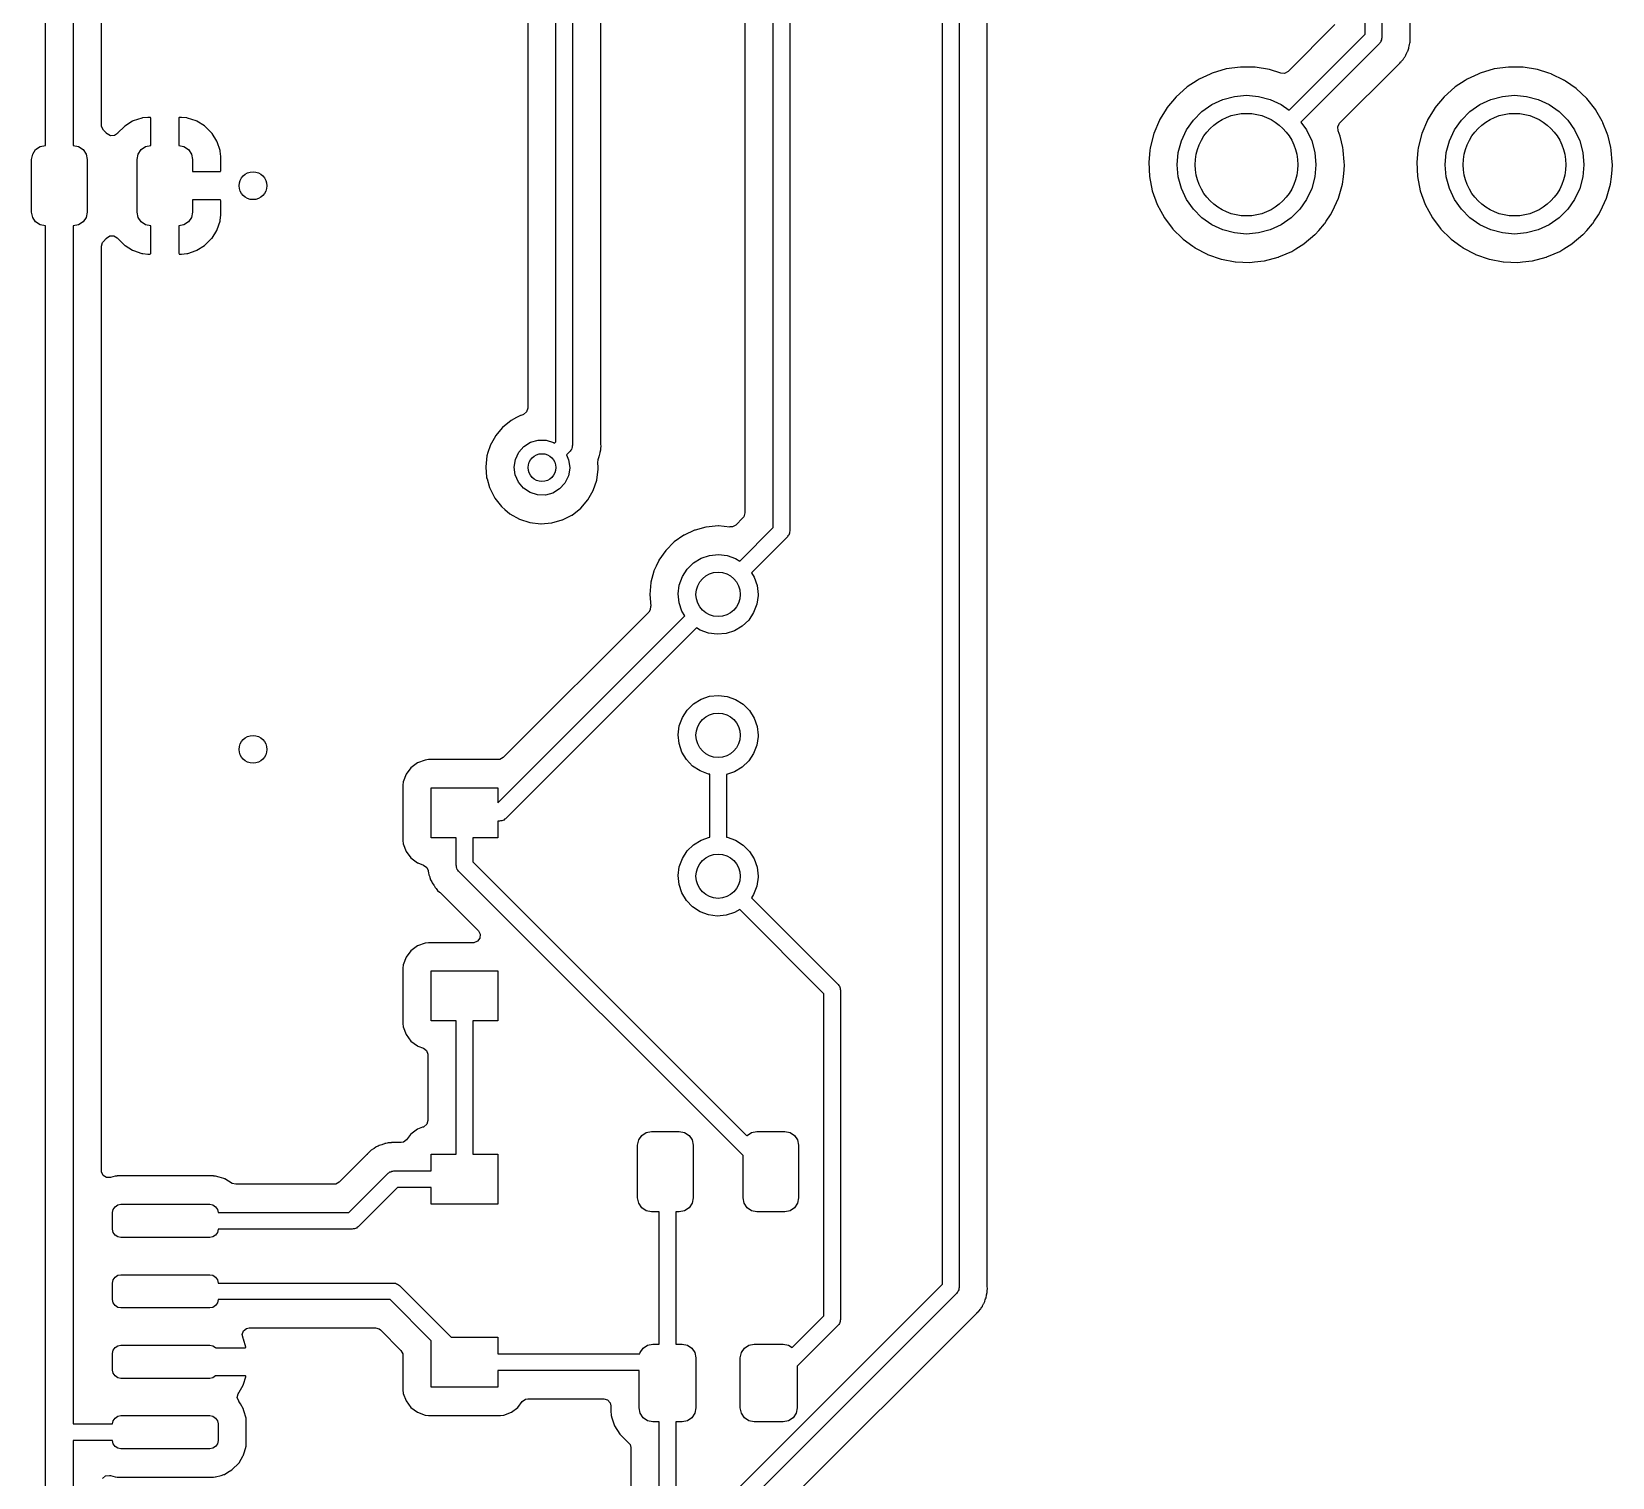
# Model space of a CAD drawing. Extents: x 41 to 172, y -227 to -42.
# Drawn here: x 107.14 to 135.62, y -154.09 to -128.03 of the extents above; entities that cross this region are included whole.
import ezdxf

# ---------------------------------------------------------------- set-up
doc = ezdxf.new("R2010")
doc.units = 0
doc.layers.add('BLACK', color=7, linetype='CONTINUOUS')

msp = doc.modelspace()

# ---------------------------------------------------------------- linework, layer by layer
at = {"layer": 'BLACK', "linetype": 'CONTINUOUS'}
for p, q in [((116.585, -135.425), (116.585, -114.705)), ((116.885, -114.643), (116.885, -135.487)), ((107.385, -130.085), (107.385, -118.792)), ((120.5, -136.971), (120.5, -121.855)), ((120.8, -121.793), (120.8, -137.033)), ((123.548, -150.61), (123.548, -123.027)), ((123.848, -123.027), (123.848, -150.672)), ((124.356, -150.635), (124.356, -123.38)), ((131.168, -128.08), (131.168, -123.572)), ((131.468, -123.634), (131.468, -128.142)), ((116.076, -123.889), (116.076, -134.82)), ((119.991, -123.871), (119.991, -136.708)), ((117.393, -135.45), (117.393, -125.593)), ((107.885, -126.388), (107.885, -130.085)), ((131.976, -128.105), (131.976, -126.412)), ((108.393, -129.719), (108.393, -127.139)), ((130.623, -127.906), (129.778, -128.751)), ((129.799, -129.449), (131.168, -128.08)), ((131.463, -128.181), (131.453, -128.198)), ((131.468, -128.142), (131.463, -128.161)), ((131.463, -128.161), (131.463, -128.181)), ((131.977, -128.117), (131.976, -128.105)), ((131.976, -128.204), (131.978, -128.184)), ((131.981, -128.163), (131.977, -128.117)), ((131.978, -128.184), (131.98, -128.171)), ((131.98, -128.171), (131.981, -128.163)), ((131.424, -128.248), (130.011, -129.661)), ((131.434, -128.231), (131.424, -128.248)), ((131.448, -128.217), (131.434, -128.231)), ((131.453, -128.198), (131.448, -128.217)), ((131.884, -128.486), (131.889, -128.48)), ((131.889, -128.48), (131.898, -128.459)), ((131.898, -128.459), (131.908, -128.437)), ((131.908, -128.437), (131.913, -128.427)), ((131.913, -128.427), (131.931, -128.393)), ((131.931, -128.393), (131.935, -128.386)), ((131.931, -128.393), (131.931, -128.393)), ((131.935, -128.386), (131.94, -128.366)), ((131.94, -128.366), (131.947, -128.347)), ((131.947, -128.347), (131.955, -128.327)), ((131.955, -128.327), (131.963, -128.282)), ((131.963, -128.282), (131.965, -128.27)), ((131.965, -128.27), (131.975, -128.233)), ((131.975, -128.233), (131.976, -128.225)), ((131.976, -128.225), (131.976, -128.204)), ((128.663, -128.705), (128.412, -128.778)), ((128.922, -128.67), (128.663, -128.705)), ((128.927, -128.67), (128.922, -128.67)), ((129.07, -128.672), (128.927, -128.67)), ((128.927, -128.67), (128.927, -128.67)), ((129.184, -128.673), (129.07, -128.672)), ((129.442, -128.715), (129.184, -128.673)), ((129.446, -128.717), (129.442, -128.715)), ((129.65, -128.782), (129.446, -128.717)), ((129.446, -128.717), (129.446, -128.717)), ((129.778, -128.751), (129.715, -128.785)), ((130.707, -129.684), (131.726, -128.666)), ((131.726, -128.666), (131.734, -128.658)), ((131.734, -128.658), (131.741, -128.653)), ((131.734, -128.658), (131.734, -128.658)), ((131.741, -128.653), (131.79, -128.602)), ((131.79, -128.602), (131.792, -128.599)), ((131.792, -128.599), (131.813, -128.578)), ((131.813, -128.578), (131.816, -128.575)), ((131.816, -128.575), (131.823, -128.566)), ((131.823, -128.566), (131.824, -128.565)), ((131.824, -128.565), (131.855, -128.532)), ((131.855, -128.532), (131.859, -128.524)), ((131.859, -128.524), (131.865, -128.513)), ((131.865, -128.513), (131.876, -128.497)), ((131.876, -128.497), (131.884, -128.486)), ((133.493, -128.705), (133.242, -128.778)), ((133.752, -128.67), (133.493, -128.705)), ((133.757, -128.67), (133.752, -128.67)), ((133.9, -128.672), (133.757, -128.67)), ((133.757, -128.67), (133.757, -128.67)), ((134.014, -128.673), (133.9, -128.672)), ((134.272, -128.715), (134.014, -128.673)), ((134.276, -128.717), (134.272, -128.715)), ((134.48, -128.782), (134.276, -128.717)), ((127.956, -129.031), (127.761, -129.205)), ((127.96, -129.028), (127.956, -129.031)), ((128.139, -128.912), (127.96, -129.028)), ((127.96, -129.028), (127.96, -129.028)), ((128.175, -128.888), (128.139, -128.912)), ((128.372, -128.797), (128.175, -128.888)), ((128.408, -128.78), (128.372, -128.797)), ((128.412, -128.778), (128.408, -128.78)), ((128.408, -128.78), (128.408, -128.78)), ((129.715, -128.785), (129.65, -128.782)), ((132.786, -129.031), (132.591, -129.205)), ((132.79, -129.028), (132.786, -129.031)), ((132.969, -128.912), (132.79, -129.028)), ((132.79, -129.028), (132.79, -129.028)), ((133.005, -128.888), (132.969, -128.912)), ((133.202, -128.797), (133.005, -128.888)), ((133.238, -128.78), (133.202, -128.797)), ((133.242, -128.778), (133.238, -128.78)), ((133.238, -128.78), (133.238, -128.78)), ((134.521, -128.795), (134.48, -128.782)), ((134.525, -128.797), (134.521, -128.795)), ((134.747, -128.907), (134.525, -128.797)), ((134.525, -128.797), (134.525, -128.797)), ((134.755, -128.911), (134.747, -128.907)), ((134.759, -128.913), (134.755, -128.911)), ((134.779, -128.927), (134.759, -128.913)), ((134.759, -128.913), (134.759, -128.913)), ((134.97, -129.06), (134.779, -128.927)), ((127.761, -129.205), (127.594, -129.406)), ((128.405, -129.347), (128.602, -129.255)), ((128.602, -129.255), (128.813, -129.199)), ((128.813, -129.199), (129.03, -129.18)), ((129.03, -129.18), (129.247, -129.199)), ((129.247, -129.199), (129.458, -129.255)), ((129.458, -129.255), (129.655, -129.347)), ((132.591, -129.205), (132.424, -129.406)), ((133.235, -129.347), (133.432, -129.255)), ((133.432, -129.255), (133.643, -129.199)), ((133.643, -129.199), (133.86, -129.18)), ((133.86, -129.18), (134.077, -129.199)), ((134.077, -129.199), (134.288, -129.255)), ((134.288, -129.255), (134.485, -129.347)), ((135.16, -129.239), (134.97, -129.06)), ((135.322, -129.444), (135.16, -129.239)), ((109.122, -129.59), (108.968, -129.642)), ((109.136, -129.587), (109.122, -129.59)), ((109.231, -129.577), (109.136, -129.587)), ((109.238, -129.577), (109.231, -129.577)), ((109.267, -129.577), (109.238, -129.577)), ((109.275, -129.579), (109.267, -129.577)), ((109.277, -129.58), (109.275, -129.579)), ((109.281, -129.595), (109.277, -129.58)), ((109.281, -130.086), (109.281, -129.595)), ((109.791, -129.583), (109.789, -129.591)), ((109.789, -129.591), (109.789, -130.086)), ((109.792, -129.581), (109.791, -129.583)), ((109.807, -129.577), (109.792, -129.581)), ((109.832, -129.577), (109.807, -129.577)), ((109.839, -129.577), (109.832, -129.577)), ((109.933, -129.587), (109.839, -129.577)), ((109.946, -129.59), (109.933, -129.587)), ((110.101, -129.641), (109.946, -129.59)), ((127.464, -129.62), (127.459, -129.629)), ((127.592, -129.41), (127.464, -129.62)), ((127.594, -129.406), (127.592, -129.41)), ((128.072, -129.627), (128.227, -129.472)), ((128.227, -129.472), (128.405, -129.347)), ((129.655, -129.347), (129.799, -129.449)), ((132.294, -129.62), (132.289, -129.629)), ((132.422, -129.41), (132.294, -129.62)), ((132.424, -129.406), (132.422, -129.41)), ((132.902, -129.627), (133.057, -129.472)), ((133.057, -129.472), (133.235, -129.347)), ((134.485, -129.347), (134.663, -129.472)), ((134.663, -129.472), (134.818, -129.627)), ((135.324, -129.448), (135.322, -129.444)), ((135.438, -129.646), (135.324, -129.448)), ((108.396, -129.745), (108.393, -129.719)), ((108.43, -129.808), (108.396, -129.745)), ((108.478, -129.855), (108.43, -129.808)), ((108.483, -129.861), (108.478, -129.855)), ((108.487, -129.867), (108.483, -129.861)), ((108.494, -129.874), (108.487, -129.867)), ((108.555, -129.91), (108.494, -129.874)), ((108.684, -129.866), (108.626, -129.907)), ((108.691, -129.857), (108.684, -129.866)), ((108.806, -129.742), (108.691, -129.857)), ((108.817, -129.733), (108.806, -129.742)), ((108.955, -129.648), (108.817, -129.733)), ((108.968, -129.642), (108.955, -129.648)), ((110.114, -129.647), (110.101, -129.641)), ((110.252, -129.732), (110.114, -129.647)), ((110.263, -129.741), (110.252, -129.732)), ((110.378, -129.856), (110.263, -129.741)), ((110.387, -129.867), (110.378, -129.856)), ((110.472, -130.005), (110.387, -129.867)), ((127.358, -129.87), (127.293, -130.124)), ((127.459, -129.629), (127.358, -129.87)), ((127.855, -130.002), (127.947, -129.805)), ((127.947, -129.805), (128.072, -129.627)), ((130.011, -129.661), (130.113, -129.805)), ((130.113, -129.805), (130.205, -130.002)), ((130.673, -129.748), (130.707, -129.684)), ((130.679, -129.819), (130.673, -129.748)), ((130.716, -129.914), (130.679, -129.819)), ((132.188, -129.87), (132.123, -130.124)), ((132.289, -129.629), (132.188, -129.87)), ((132.685, -130.002), (132.777, -129.805)), ((132.777, -129.805), (132.902, -129.627)), ((134.818, -129.627), (134.943, -129.805)), ((134.943, -129.805), (135.035, -130.002)), ((135.452, -129.671), (135.438, -129.646)), ((135.453, -129.675), (135.452, -129.671)), ((135.528, -129.868), (135.453, -129.675)), ((135.453, -129.675), (135.453, -129.675)), ((135.546, -129.914), (135.528, -129.868)), ((107.154, -130.239), (107.208, -130.158)), ((107.208, -130.158), (107.289, -130.104)), ((107.289, -130.104), (107.385, -130.085)), ((107.885, -130.085), (107.981, -130.104)), ((107.981, -130.104), (108.062, -130.158)), ((108.062, -130.158), (108.116, -130.239)), ((108.626, -129.907), (108.555, -129.91)), ((109.054, -130.239), (109.108, -130.158)), ((109.108, -130.158), (109.189, -130.104)), ((109.189, -130.104), (109.281, -130.086)), ((109.789, -130.086), (109.881, -130.104)), ((109.881, -130.104), (109.962, -130.158)), ((109.962, -130.158), (110.016, -130.239)), ((110.478, -130.018), (110.472, -130.005)), ((110.53, -130.172), (110.478, -130.018)), ((110.533, -130.186), (110.53, -130.172)), ((110.543, -130.281), (110.533, -130.186)), ((127.288, -130.174), (127.267, -130.384)), ((127.293, -130.128), (127.288, -130.174)), ((127.293, -130.124), (127.293, -130.128)), ((127.293, -130.128), (127.293, -130.128)), ((127.799, -130.213), (127.855, -130.002)), ((130.205, -130.002), (130.261, -130.213)), ((130.717, -129.919), (130.716, -129.914)), ((130.763, -130.119), (130.717, -129.919)), ((130.774, -130.169), (130.763, -130.119)), ((130.774, -130.174), (130.774, -130.169)), ((130.79, -130.379), (130.774, -130.174)), ((130.774, -130.174), (130.774, -130.174)), ((132.118, -130.174), (132.097, -130.384)), ((132.123, -130.128), (132.118, -130.174)), ((132.123, -130.124), (132.123, -130.128)), ((132.123, -130.128), (132.123, -130.128)), ((132.629, -130.213), (132.685, -130.002)), ((135.035, -130.002), (135.091, -130.213)), ((135.547, -129.919), (135.546, -129.914)), ((135.593, -130.119), (135.547, -129.919)), ((135.604, -130.169), (135.593, -130.119)), ((135.604, -130.174), (135.604, -130.169)), ((135.62, -130.379), (135.604, -130.174)), ((135.604, -130.174), (135.604, -130.174)), ((107.135, -130.335), (107.154, -130.239)), ((107.135, -131.285), (107.135, -130.335)), ((108.116, -130.239), (108.135, -130.335)), ((108.135, -130.335), (108.135, -131.285)), ((109.035, -130.335), (109.054, -130.239)), ((109.035, -131.285), (109.035, -130.335)), ((110.016, -130.239), (110.035, -130.335)), ((110.035, -130.335), (110.035, -130.556)), ((110.543, -130.288), (110.543, -130.281)), ((110.543, -130.542), (110.543, -130.288)), ((127.267, -130.384), (127.28, -130.645)), ((127.78, -130.43), (127.799, -130.213)), ((127.799, -130.647), (127.78, -130.43)), ((130.261, -130.213), (130.28, -130.43)), ((130.28, -130.43), (130.261, -130.647)), ((130.79, -130.384), (130.79, -130.379)), ((130.793, -130.43), (130.79, -130.384)), ((130.791, -130.522), (130.793, -130.43)), ((132.097, -130.384), (132.11, -130.645)), ((132.61, -130.43), (132.629, -130.213)), ((132.629, -130.647), (132.61, -130.43)), ((135.091, -130.213), (135.11, -130.43)), ((135.11, -130.43), (135.091, -130.647)), ((135.623, -130.43), (135.62, -130.379)), ((135.621, -130.522), (135.623, -130.43)), ((110.035, -130.556), (110.525, -130.556)), ((110.525, -130.556), (110.54, -130.552)), ((110.54, -130.552), (110.541, -130.55)), ((110.541, -130.55), (110.543, -130.542)), ((127.28, -130.645), (127.331, -130.901)), ((127.855, -130.858), (127.799, -130.647)), ((130.261, -130.647), (130.205, -130.858)), ((130.758, -130.782), (130.775, -130.649)), ((130.775, -130.649), (130.791, -130.525)), ((130.791, -130.525), (130.791, -130.522)), ((130.791, -130.525), (130.791, -130.525)), ((132.11, -130.645), (132.161, -130.901)), ((132.685, -130.858), (132.629, -130.647)), ((135.091, -130.647), (135.035, -130.858)), ((135.588, -130.782), (135.605, -130.649)), ((135.605, -130.649), (135.621, -130.525)), ((135.621, -130.525), (135.621, -130.522)), ((135.621, -130.525), (135.621, -130.525)), ((127.331, -130.901), (127.419, -131.147)), ((127.947, -131.055), (127.855, -130.858)), ((130.205, -130.858), (130.113, -131.055)), ((130.58, -131.271), (130.687, -131.033)), ((130.687, -131.033), (130.758, -130.782)), ((132.161, -130.901), (132.249, -131.147)), ((132.777, -131.055), (132.685, -130.858)), ((135.035, -130.858), (134.943, -131.055)), ((135.41, -131.271), (135.517, -131.033)), ((135.517, -131.033), (135.588, -130.782)), ((107.154, -131.381), (107.135, -131.285)), ((108.135, -131.285), (108.116, -131.381)), ((109.054, -131.381), (109.035, -131.285)), ((110.035, -131.285), (110.016, -131.381)), ((110.529, -131.064), (110.035, -131.064)), ((110.035, -131.064), (110.035, -131.285)), ((110.537, -131.066), (110.529, -131.064)), ((110.539, -131.067), (110.537, -131.066)), ((110.543, -131.082), (110.539, -131.067)), ((110.543, -131.332), (110.543, -131.082)), ((127.419, -131.147), (127.421, -131.151)), ((127.421, -131.151), (127.486, -131.271)), ((127.486, -131.271), (127.543, -131.377)), ((128.072, -131.233), (127.947, -131.055)), ((128.227, -131.388), (128.072, -131.233)), ((129.988, -131.233), (129.833, -131.388)), ((130.113, -131.055), (129.988, -131.233)), ((130.541, -131.332), (130.58, -131.271)), ((132.249, -131.147), (132.251, -131.151)), ((132.251, -131.151), (132.316, -131.271)), ((132.316, -131.271), (132.373, -131.377)), ((132.902, -131.233), (132.777, -131.055)), ((133.057, -131.388), (132.902, -131.233)), ((134.818, -131.233), (134.663, -131.388)), ((134.943, -131.055), (134.818, -131.233)), ((135.371, -131.332), (135.41, -131.271)), ((107.208, -131.462), (107.154, -131.381)), ((107.289, -131.516), (107.208, -131.462)), ((107.385, -131.535), (107.289, -131.516)), ((107.385, -156.755), (107.385, -131.535)), ((107.981, -131.516), (107.885, -131.535)), ((107.885, -131.535), (107.885, -153.129)), ((108.062, -131.462), (107.981, -131.516)), ((108.116, -131.381), (108.062, -131.462)), ((109.108, -131.462), (109.054, -131.381)), ((109.189, -131.516), (109.108, -131.462)), ((109.281, -131.534), (109.189, -131.516)), ((109.281, -132.029), (109.281, -131.534)), ((109.881, -131.516), (109.789, -131.534)), ((109.789, -131.534), (109.789, -132.025)), ((109.962, -131.462), (109.881, -131.516)), ((110.016, -131.381), (109.962, -131.462)), ((110.388, -131.752), (110.473, -131.614)), ((110.473, -131.614), (110.479, -131.601)), ((110.479, -131.601), (110.53, -131.446)), ((110.53, -131.446), (110.533, -131.433)), ((110.533, -131.433), (110.543, -131.339)), ((110.543, -131.339), (110.543, -131.332)), ((127.543, -131.377), (127.546, -131.381)), ((127.546, -131.381), (127.546, -131.381)), ((127.546, -131.381), (127.696, -131.583)), ((127.696, -131.583), (127.696, -131.583)), ((127.696, -131.583), (127.699, -131.587)), ((127.699, -131.587), (127.702, -131.59)), ((127.702, -131.59), (127.702, -131.59)), ((127.702, -131.59), (127.877, -131.763)), ((128.405, -131.513), (128.227, -131.388)), ((128.602, -131.605), (128.405, -131.513)), ((128.813, -131.661), (128.602, -131.605)), ((129.458, -131.605), (129.247, -131.661)), ((129.655, -131.513), (129.458, -131.605)), ((129.833, -131.388), (129.655, -131.513)), ((130.33, -131.615), (130.435, -131.495)), ((130.435, -131.495), (130.438, -131.491)), ((130.435, -131.495), (130.435, -131.495)), ((130.438, -131.491), (130.466, -131.448)), ((130.466, -131.448), (130.541, -131.332)), ((132.373, -131.377), (132.376, -131.381)), ((132.376, -131.381), (132.376, -131.381)), ((132.376, -131.381), (132.526, -131.583)), ((132.526, -131.583), (132.526, -131.583)), ((132.526, -131.583), (132.529, -131.587)), ((132.529, -131.587), (132.532, -131.59)), ((132.532, -131.59), (132.532, -131.59)), ((132.532, -131.59), (132.707, -131.763)), ((133.235, -131.513), (133.057, -131.388)), ((133.432, -131.605), (133.235, -131.513)), ((133.643, -131.661), (133.432, -131.605)), ((134.288, -131.605), (134.077, -131.661)), ((134.485, -131.513), (134.288, -131.605)), ((134.663, -131.388), (134.485, -131.513)), ((135.16, -131.615), (135.265, -131.495)), ((135.265, -131.495), (135.268, -131.491)), ((135.265, -131.495), (135.265, -131.495)), ((135.268, -131.491), (135.296, -131.448)), ((135.296, -131.448), (135.371, -131.332)), ((108.393, -131.901), (108.414, -131.833)), ((108.414, -131.833), (108.43, -131.812)), ((108.43, -131.812), (108.479, -131.763)), ((108.479, -131.763), (108.484, -131.758)), ((108.479, -131.763), (108.479, -131.763)), ((108.484, -131.758), (108.487, -131.754)), ((108.487, -131.754), (108.544, -131.713)), ((108.544, -131.713), (108.615, -131.71)), ((108.615, -131.71), (108.677, -131.746)), ((108.677, -131.746), (108.684, -131.754)), ((108.684, -131.754), (108.692, -131.764)), ((108.692, -131.764), (108.807, -131.879)), ((108.807, -131.879), (108.818, -131.888)), ((108.818, -131.888), (108.956, -131.973)), ((110.115, -131.972), (110.253, -131.887)), ((110.253, -131.887), (110.264, -131.878)), ((110.264, -131.878), (110.379, -131.763)), ((110.379, -131.763), (110.388, -131.752)), ((127.877, -131.763), (127.885, -131.771)), ((127.885, -131.771), (127.889, -131.774)), ((127.889, -131.774), (127.889, -131.774)), ((127.889, -131.774), (128.063, -131.901)), ((129.03, -131.68), (128.813, -131.661)), ((129.247, -131.661), (129.03, -131.68)), ((129.919, -131.948), (130.063, -131.859)), ((130.063, -131.859), (130.067, -131.857)), ((130.063, -131.859), (130.063, -131.859)), ((130.067, -131.857), (130.07, -131.854)), ((130.07, -131.854), (130.262, -131.691)), ((130.07, -131.854), (130.07, -131.854)), ((130.262, -131.691), (130.266, -131.688)), ((130.262, -131.691), (130.262, -131.691)), ((130.266, -131.688), (130.33, -131.615)), ((132.707, -131.763), (132.715, -131.771)), ((132.715, -131.771), (132.719, -131.774)), ((132.719, -131.774), (132.719, -131.774)), ((132.719, -131.774), (132.893, -131.901)), ((133.86, -131.68), (133.643, -131.661)), ((134.077, -131.661), (133.86, -131.68)), ((134.749, -131.948), (134.893, -131.859)), ((134.893, -131.859), (134.897, -131.857)), ((134.893, -131.859), (134.893, -131.859)), ((134.897, -131.857), (134.9, -131.854)), ((134.9, -131.854), (135.092, -131.691)), ((134.9, -131.854), (134.9, -131.854)), ((135.092, -131.691), (135.096, -131.688)), ((135.092, -131.691), (135.092, -131.691)), ((135.096, -131.688), (135.16, -131.615)), ((108.393, -148.568), (108.393, -131.901)), ((108.956, -131.973), (108.969, -131.979)), ((108.969, -131.979), (109.124, -132.03)), ((109.124, -132.03), (109.137, -132.033)), ((109.137, -132.033), (109.231, -132.043)), ((109.231, -132.043), (109.238, -132.043)), ((109.238, -132.043), (109.263, -132.043)), ((109.263, -132.043), (109.278, -132.039)), ((109.278, -132.039), (109.279, -132.037)), ((109.279, -132.037), (109.281, -132.029)), ((109.789, -132.025), (109.793, -132.04)), ((109.793, -132.04), (109.795, -132.041)), ((109.795, -132.041), (109.803, -132.043)), ((109.803, -132.043), (109.832, -132.043)), ((109.832, -132.043), (109.839, -132.043)), ((109.839, -132.043), (109.934, -132.033)), ((109.934, -132.033), (109.948, -132.03)), ((109.948, -132.03), (110.102, -131.978)), ((110.102, -131.978), (110.115, -131.972)), ((128.063, -131.901), (128.096, -131.925)), ((128.096, -131.925), (128.1, -131.928)), ((128.1, -131.928), (128.1, -131.928)), ((128.1, -131.928), (128.323, -132.045)), ((128.323, -132.045), (128.323, -132.045)), ((128.323, -132.045), (128.327, -132.047)), ((128.327, -132.047), (128.574, -132.133)), ((128.574, -132.133), (128.578, -132.134)), ((128.578, -132.134), (128.826, -132.181)), ((128.826, -132.181), (128.826, -132.181)), ((128.826, -132.181), (128.83, -132.182)), ((128.83, -132.182), (128.961, -132.187)), ((129.092, -132.192), (129.171, -132.184)), ((129.171, -132.184), (129.347, -132.164)), ((129.347, -132.164), (129.347, -132.164)), ((129.347, -132.164), (129.351, -132.164)), ((129.351, -132.164), (129.356, -132.163)), ((129.356, -132.163), (129.6, -132.099)), ((129.6, -132.099), (129.604, -132.097)), ((129.6, -132.099), (129.6, -132.099)), ((129.604, -132.097), (129.611, -132.094)), ((129.611, -132.094), (129.744, -132.037)), ((129.744, -132.037), (129.844, -131.994)), ((129.844, -131.994), (129.919, -131.948)), ((132.893, -131.901), (132.926, -131.925)), ((132.926, -131.925), (132.93, -131.928)), ((132.93, -131.928), (132.93, -131.928)), ((132.93, -131.928), (133.153, -132.045)), ((133.153, -132.045), (133.153, -132.045)), ((133.153, -132.045), (133.157, -132.047)), ((133.157, -132.047), (133.404, -132.133)), ((133.404, -132.133), (133.408, -132.134)), ((133.408, -132.134), (133.656, -132.181)), ((133.656, -132.181), (133.656, -132.181)), ((133.656, -132.181), (133.66, -132.182)), ((133.66, -132.182), (133.791, -132.187)), ((133.922, -132.192), (134.001, -132.184)), ((134.001, -132.184), (134.177, -132.164)), ((134.177, -132.164), (134.177, -132.164)), ((134.177, -132.164), (134.181, -132.164)), ((134.181, -132.164), (134.186, -132.163)), ((134.186, -132.163), (134.43, -132.099)), ((134.43, -132.099), (134.434, -132.097)), ((134.43, -132.099), (134.43, -132.099)), ((134.434, -132.097), (134.441, -132.094)), ((134.441, -132.094), (134.574, -132.037)), ((134.574, -132.037), (134.674, -131.994)), ((134.674, -131.994), (134.749, -131.948)), ((128.961, -132.187), (129.087, -132.192)), ((129.087, -132.192), (129.087, -132.192)), ((129.087, -132.192), (129.092, -132.192)), ((133.791, -132.187), (133.917, -132.192)), ((133.917, -132.192), (133.917, -132.192)), ((133.917, -132.192), (133.922, -132.192)), ((115.876, -134.99), (115.777, -135.042)), ((115.947, -134.953), (115.876, -134.99)), ((115.952, -134.95), (115.947, -134.953)), ((115.947, -134.953), (115.947, -134.953)), ((115.986, -134.941), (115.952, -134.95)), ((116.002, -134.934), (115.986, -134.941)), ((116.056, -134.888), (116.002, -134.934)), ((116.076, -134.82), (116.056, -134.888)), ((115.496, -135.317), (115.493, -135.323)), ((115.623, -135.166), (115.496, -135.317)), ((115.777, -135.042), (115.623, -135.166)), ((115.399, -135.497), (115.359, -135.621)), ((115.401, -135.491), (115.399, -135.497)), ((115.399, -135.497), (115.399, -135.497)), ((115.423, -135.45), (115.401, -135.491)), ((115.493, -135.323), (115.423, -135.45)), ((115.493, -135.323), (115.493, -135.323)), ((115.914, -135.615), (116.008, -135.509)), ((116.008, -135.509), (116.128, -135.434)), ((116.128, -135.434), (116.264, -135.395)), ((116.264, -135.395), (116.406, -135.395)), ((116.406, -135.395), (116.542, -135.436)), ((116.542, -135.436), (116.561, -135.449)), ((116.561, -135.449), (116.585, -135.425)), ((116.841, -135.594), (116.772, -135.662)), ((116.85, -135.576), (116.841, -135.594)), ((116.864, -135.562), (116.85, -135.576)), ((116.87, -135.543), (116.864, -135.562)), ((116.879, -135.526), (116.87, -135.543)), ((116.885, -135.487), (116.879, -135.507)), ((116.879, -135.507), (116.879, -135.526)), ((117.382, -135.615), (117.393, -135.571)), ((117.394, -135.462), (117.393, -135.45)), ((117.393, -135.549), (117.395, -135.53)), ((117.393, -135.571), (117.393, -135.549)), ((117.398, -135.508), (117.394, -135.462)), ((117.395, -135.53), (117.397, -135.516)), ((117.397, -135.516), (117.398, -135.508)), ((115.341, -135.679), (115.319, -135.876)), ((115.319, -135.876), (115.319, -135.882)), ((115.319, -135.882), (115.334, -136.063)), ((115.359, -135.621), (115.341, -135.679)), ((115.832, -135.884), (115.854, -135.744)), ((115.85, -136.024), (115.832, -135.884)), ((115.854, -135.744), (115.914, -135.615)), ((116.772, -135.662), (116.812, -135.75)), ((116.812, -135.75), (116.832, -135.89)), ((117.337, -135.804), (117.345, -135.745)), ((117.345, -135.882), (117.337, -135.804)), ((117.345, -135.745), (117.348, -135.739)), ((117.345, -135.89), (117.345, -135.882)), ((117.348, -135.739), (117.352, -135.732)), ((117.352, -135.732), (117.354, -135.724)), ((117.354, -135.724), (117.357, -135.711)), ((117.354, -135.724), (117.354, -135.724)), ((117.357, -135.711), (117.363, -135.692)), ((117.363, -135.692), (117.366, -135.686)), ((117.366, -135.686), (117.372, -135.673)), ((117.372, -135.673), (117.379, -135.627)), ((117.379, -135.627), (117.382, -135.615)), ((115.334, -136.063), (115.335, -136.073)), ((115.335, -136.073), (115.342, -136.096)), ((115.342, -136.096), (115.385, -136.247)), ((115.908, -136.154), (115.85, -136.024)), ((115.999, -136.263), (115.908, -136.154)), ((116.747, -136.17), (116.651, -136.275)), ((116.808, -136.042), (116.747, -136.17)), ((116.832, -135.902), (116.808, -136.042)), ((116.832, -135.89), (116.832, -135.902)), ((117.258, -136.302), (117.32, -136.115)), ((117.32, -136.115), (117.345, -135.918)), ((117.345, -135.918), (117.345, -135.89)), ((115.385, -136.247), (115.39, -136.263)), ((115.39, -136.263), (115.48, -136.439)), ((115.48, -136.439), (115.603, -136.594)), ((116.117, -136.341), (115.999, -136.263)), ((116.252, -136.384), (116.117, -136.341)), ((116.394, -136.386), (116.252, -136.384)), ((116.531, -136.349), (116.394, -136.386)), ((116.651, -136.275), (116.531, -136.349)), ((117.16, -136.474), (117.258, -136.302)), ((115.603, -136.594), (115.608, -136.598)), ((115.608, -136.598), (115.608, -136.598)), ((115.608, -136.598), (115.665, -136.647)), ((115.665, -136.647), (115.754, -136.722)), ((115.754, -136.722), (115.926, -136.819)), ((116.875, -136.746), (117.031, -136.624)), ((117.031, -136.624), (117.16, -136.474)), ((119.991, -136.708), (119.971, -136.776)), ((115.926, -136.819), (116.114, -136.88)), ((116.114, -136.88), (116.311, -136.903)), ((116.311, -136.903), (116.317, -136.903)), ((116.317, -136.903), (116.502, -136.888)), ((116.317, -136.903), (116.317, -136.903)), ((116.502, -136.888), (116.502, -136.888)), ((116.502, -136.888), (116.508, -136.888)), ((116.508, -136.888), (116.698, -136.835)), ((116.698, -136.835), (116.704, -136.832)), ((116.704, -136.832), (116.869, -136.748)), ((116.704, -136.832), (116.704, -136.832)), ((116.869, -136.748), (116.875, -136.746)), ((116.869, -136.748), (116.869, -136.748)), ((119.08, -137.02), (118.895, -137.106)), ((119.085, -137.017), (119.08, -137.019)), ((119.08, -137.019), (119.08, -137.02)), ((119.091, -137.016), (119.085, -137.017)), ((119.288, -136.963), (119.091, -137.016)), ((119.091, -137.016), (119.091, -137.016)), ((119.293, -136.962), (119.288, -136.963)), ((119.288, -136.963), (119.288, -136.963)), ((119.507, -136.943), (119.293, -136.962)), ((119.512, -136.943), (119.507, -136.943)), ((119.721, -136.962), (119.512, -136.943)), ((119.764, -136.96), (119.721, -136.961)), ((119.721, -136.961), (119.721, -136.962)), ((119.826, -136.926), (119.764, -136.96)), ((119.955, -136.797), (119.826, -136.926)), ((119.896, -137.575), (120.5, -136.971)), ((119.971, -136.776), (119.955, -136.797)), ((118.714, -137.231), (118.562, -137.383)), ((118.89, -137.108), (118.714, -137.231)), ((118.895, -137.106), (118.89, -137.108)), ((118.895, -137.106), (118.895, -137.106)), ((120.756, -137.139), (120.108, -137.787)), ((120.766, -137.122), (120.756, -137.139)), ((120.78, -137.108), (120.766, -137.122)), ((120.785, -137.089), (120.78, -137.108)), ((120.795, -137.072), (120.785, -137.089)), ((120.8, -137.033), (120.795, -137.052)), ((120.795, -137.052), (120.795, -137.072)), ((118.437, -137.564), (118.39, -137.665)), ((118.439, -137.559), (118.437, -137.564)), ((118.437, -137.564), (118.437, -137.564)), ((118.562, -137.383), (118.439, -137.559)), ((119.064, -137.609), (119.2, -137.525)), ((119.2, -137.525), (119.352, -137.473)), ((119.352, -137.473), (119.512, -137.456)), ((119.512, -137.456), (119.671, -137.475)), ((119.671, -137.475), (119.823, -137.529)), ((119.823, -137.529), (119.896, -137.575)), ((118.347, -137.76), (118.294, -137.957)), ((118.348, -137.754), (118.347, -137.76)), ((118.347, -137.76), (118.347, -137.76)), ((118.39, -137.665), (118.348, -137.754)), ((118.807, -138.007), (118.862, -137.856)), ((118.862, -137.856), (118.949, -137.721)), ((118.949, -137.721), (119.064, -137.609)), ((120.108, -137.787), (120.156, -137.865)), ((120.156, -137.865), (120.209, -138.016)), ((118.293, -137.962), (118.274, -138.176)), ((118.294, -137.957), (118.293, -137.962)), ((118.787, -138.166), (118.807, -138.007)), ((118.803, -138.326), (118.787, -138.166)), ((120.209, -138.016), (120.227, -138.176)), ((118.274, -138.176), (118.274, -138.181)), ((118.274, -138.181), (118.293, -138.39)), ((118.291, -138.39), (118.284, -138.454)), ((118.293, -138.39), (118.291, -138.39)), ((118.853, -138.478), (118.803, -138.326)), ((120.204, -138.355), (120.147, -138.505)), ((120.227, -138.196), (120.204, -138.355)), ((120.227, -138.176), (120.227, -138.196)), ((115.535, -141.936), (118.906, -138.565)), ((118.257, -138.495), (115.633, -141.119)), ((118.284, -138.454), (118.257, -138.495)), ((118.906, -138.565), (118.853, -138.478)), ((120.059, -138.639), (119.942, -138.75)), ((120.147, -138.505), (120.059, -138.639)), ((119.118, -138.777), (115.675, -142.22)), ((119.182, -138.819), (119.118, -138.777)), ((119.333, -138.875), (119.182, -138.819)), ((119.492, -138.896), (119.333, -138.875)), ((119.652, -138.881), (119.492, -138.896)), ((119.804, -138.832), (119.652, -138.881)), ((119.942, -138.75), (119.804, -138.832)), ((118.949, -140.261), (119.064, -140.149)), ((119.064, -140.149), (119.2, -140.065)), ((119.2, -140.065), (119.352, -140.013)), ((119.352, -140.013), (119.512, -139.996)), ((119.512, -139.996), (119.671, -140.015)), ((119.671, -140.015), (119.823, -140.069)), ((119.823, -140.069), (119.958, -140.155)), ((119.958, -140.155), (120.071, -140.269)), ((118.807, -140.547), (118.862, -140.396)), ((118.862, -140.396), (118.949, -140.261)), ((120.071, -140.269), (120.156, -140.405)), ((120.156, -140.405), (120.209, -140.556)), ((118.787, -140.706), (118.807, -140.547)), ((118.803, -140.866), (118.787, -140.706)), ((120.209, -140.556), (120.227, -140.716)), ((120.227, -140.716), (120.227, -140.736)), ((118.853, -141.018), (118.803, -140.866)), ((120.204, -140.895), (120.147, -141.045)), ((120.227, -140.736), (120.204, -140.895)), ((114.088, -141.213), (113.972, -141.301)), ((114.225, -141.162), (114.088, -141.213)), ((114.287, -141.155), (114.225, -141.162)), ((115.544, -141.155), (114.287, -141.155)), ((115.571, -141.153), (115.544, -141.155)), ((115.633, -141.119), (115.571, -141.153)), ((118.937, -141.155), (118.853, -141.018)), ((119.048, -141.271), (118.937, -141.155)), ((119.182, -141.359), (119.048, -141.271)), ((119.942, -141.29), (119.804, -141.372)), ((120.059, -141.179), (119.942, -141.29)), ((120.147, -141.045), (120.059, -141.179)), ((113.833, -141.554), (113.826, -141.616)), ((113.884, -141.417), (113.833, -141.554)), ((113.972, -141.301), (113.884, -141.417)), ((119.333, -141.415), (119.182, -141.359)), ((119.357, -141.418), (119.333, -141.415)), ((119.357, -142.552), (119.357, -141.418)), ((119.804, -141.372), (119.657, -141.42)), ((119.657, -141.42), (119.657, -142.553)), ((113.826, -141.616), (113.826, -142.612)), ((114.335, -142.564), (114.335, -141.664)), ((114.335, -141.664), (115.535, -141.664)), ((115.535, -141.664), (115.535, -141.936)), ((115.569, -142.264), (115.535, -142.264)), ((115.535, -142.264), (115.535, -142.564)), ((115.588, -142.259), (115.569, -142.264)), ((115.608, -142.259), (115.588, -142.259)), ((115.625, -142.249), (115.608, -142.259)), ((115.644, -142.244), (115.625, -142.249)), ((115.658, -142.23), (115.644, -142.244)), ((115.675, -142.22), (115.658, -142.23)), ((113.826, -142.612), (113.833, -142.674)), ((113.833, -142.674), (113.884, -142.811)), ((114.785, -142.564), (114.335, -142.564)), ((114.785, -143.058), (114.785, -142.564)), ((115.535, -142.564), (115.085, -142.564)), ((115.085, -142.564), (115.085, -142.996)), ((118.949, -142.801), (119.064, -142.689)), ((119.064, -142.689), (119.2, -142.605)), ((119.2, -142.605), (119.352, -142.553)), ((119.352, -142.553), (119.357, -142.552)), ((119.657, -142.553), (119.671, -142.555)), ((119.671, -142.555), (119.823, -142.609)), ((119.823, -142.609), (119.958, -142.695)), ((119.958, -142.695), (120.071, -142.809)), ((113.884, -142.811), (113.972, -142.927)), ((113.972, -142.927), (114.088, -143.015)), ((115.085, -142.996), (120.025, -147.936)), ((118.807, -143.087), (118.862, -142.936)), ((118.862, -142.936), (118.949, -142.801)), ((120.071, -142.809), (120.156, -142.945)), ((120.156, -142.945), (120.209, -143.096)), ((114.088, -143.015), (114.097, -143.018)), ((114.097, -143.018), (114.199, -143.056)), ((114.199, -143.056), (114.256, -143.099)), ((114.256, -143.099), (114.279, -143.154)), ((114.279, -143.154), (114.279, -143.162)), ((114.279, -143.162), (114.282, -143.169)), ((114.282, -143.169), (114.282, -143.169)), ((114.282, -143.169), (114.285, -143.182)), ((114.285, -143.182), (114.289, -143.202)), ((114.289, -143.202), (114.292, -143.223)), ((114.292, -143.223), (114.295, -143.23)), ((114.295, -143.23), (114.295, -143.23)), ((114.295, -143.23), (114.309, -143.266)), ((114.309, -143.266), (114.313, -143.277)), ((114.313, -143.277), (114.326, -143.322)), ((114.79, -143.077), (114.785, -143.058)), ((114.79, -143.097), (114.79, -143.077)), ((114.8, -143.114), (114.79, -143.097)), ((114.805, -143.133), (114.8, -143.114)), ((114.819, -143.147), (114.805, -143.133)), ((114.829, -143.164), (114.819, -143.147)), ((119.957, -148.292), (114.829, -143.164)), ((118.787, -143.246), (118.807, -143.087)), ((118.803, -143.406), (118.787, -143.246)), ((120.227, -143.276), (120.204, -143.435)), ((120.209, -143.096), (120.227, -143.256)), ((120.227, -143.256), (120.227, -143.276)), ((114.326, -143.322), (114.337, -143.34)), ((114.337, -143.34), (114.345, -143.358)), ((114.345, -143.358), (114.353, -143.378)), ((114.353, -143.378), (114.381, -143.415)), ((114.381, -143.415), (114.387, -143.425)), ((114.387, -143.425), (114.407, -143.458)), ((114.407, -143.458), (114.407, -143.458)), ((114.407, -143.458), (114.411, -143.465)), ((114.411, -143.465), (114.426, -143.48)), ((114.426, -143.48), (114.439, -143.495)), ((114.439, -143.495), (114.451, -143.512)), ((114.451, -143.512), (114.487, -143.542)), ((114.487, -143.542), (114.496, -143.55)), ((114.496, -143.55), (115.186, -144.24)), ((118.853, -143.558), (118.803, -143.406)), ((118.937, -143.695), (118.853, -143.558)), ((120.204, -143.435), (120.147, -143.585)), ((119.048, -143.811), (118.937, -143.695)), ((119.182, -143.899), (119.048, -143.811)), ((119.896, -143.857), (119.804, -143.912)), ((121.414, -145.376), (119.896, -143.857)), ((120.147, -143.585), (120.108, -143.645)), ((120.108, -143.645), (121.67, -145.207)), ((119.333, -143.955), (119.182, -143.899)), ((119.492, -143.976), (119.333, -143.955)), ((119.652, -143.961), (119.492, -143.976)), ((119.804, -143.912), (119.652, -143.961)), ((115.173, -144.43), (115.106, -144.455)), ((115.215, -144.374), (115.173, -144.43)), ((115.186, -144.24), (115.22, -144.303)), ((115.22, -144.303), (115.215, -144.374)), ((113.884, -144.717), (113.833, -144.854)), ((113.972, -144.601), (113.884, -144.717)), ((114.088, -144.513), (113.972, -144.601)), ((114.225, -144.462), (114.088, -144.513)), ((114.287, -144.456), (114.225, -144.462)), ((115.097, -144.456), (114.287, -144.456)), ((115.106, -144.455), (115.097, -144.456)), ((113.833, -144.854), (113.826, -144.916)), ((113.826, -144.916), (113.826, -145.912)), ((114.335, -145.864), (114.335, -144.964)), ((114.335, -144.964), (115.535, -144.964)), ((115.535, -144.964), (115.535, -145.864)), ((121.67, -145.207), (121.68, -145.224)), ((121.68, -145.224), (121.694, -145.238)), ((121.694, -145.238), (121.699, -145.257)), ((121.699, -145.257), (121.709, -145.275)), ((121.709, -145.275), (121.709, -145.294)), ((121.414, -151.183), (121.414, -145.376)), ((121.709, -145.294), (121.714, -145.313)), ((121.714, -145.313), (121.714, -151.245)), ((113.826, -145.912), (113.833, -145.974)), ((113.833, -145.974), (113.884, -146.111)), ((113.884, -146.111), (113.972, -146.227)), ((114.785, -145.864), (114.335, -145.864)), ((114.785, -148.268), (114.785, -145.864)), ((115.535, -145.864), (115.085, -145.864)), ((115.085, -145.864), (115.085, -148.268)), ((113.972, -146.227), (114.088, -146.315)), ((114.088, -146.315), (114.097, -146.318)), ((114.097, -146.318), (114.195, -146.355)), ((114.195, -146.355), (114.251, -146.397)), ((114.251, -146.397), (114.276, -146.464)), ((114.276, -146.464), (114.276, -146.472)), ((114.276, -146.472), (114.276, -147.66)), ((114.088, -147.817), (113.972, -147.905)), ((114.182, -147.782), (114.088, -147.817)), ((114.195, -147.777), (114.182, -147.782)), ((114.203, -147.774), (114.195, -147.777)), ((114.256, -147.728), (114.203, -147.774)), ((114.276, -147.66), (114.256, -147.728)), ((113.344, -148.136), (113.338, -148.141)), ((113.364, -148.128), (113.344, -148.136)), ((113.382, -148.12), (113.364, -148.128)), ((113.4, -148.109), (113.382, -148.12)), ((113.445, -148.096), (113.4, -148.109)), ((113.456, -148.092), (113.445, -148.096)), ((113.492, -148.078), (113.456, -148.092)), ((113.499, -148.075), (113.492, -148.078)), ((113.492, -148.078), (113.492, -148.078)), ((113.507, -148.074), (113.499, -148.075)), ((113.513, -148.073), (113.507, -148.074)), ((113.507, -148.074), (113.507, -148.074)), ((113.52, -148.072), (113.513, -148.073)), ((113.54, -148.068), (113.52, -148.072)), ((113.56, -148.062), (113.54, -148.068)), ((113.606, -148.061), (113.56, -148.062)), ((113.618, -148.06), (113.606, -148.061)), ((113.623, -148.059), (113.618, -148.06)), ((113.652, -148.059), (113.623, -148.059)), ((113.656, -148.059), (113.652, -148.059)), ((113.671, -148.059), (113.656, -148.059)), ((113.726, -148.057), (113.671, -148.059)), ((113.734, -148.059), (113.726, -148.057)), ((113.746, -148.059), (113.734, -148.059)), ((113.734, -148.059), (113.734, -148.059)), ((113.793, -148.059), (113.746, -148.059)), ((113.837, -148.052), (113.793, -148.059)), ((113.894, -148.009), (113.837, -148.052)), ((113.966, -147.912), (113.894, -148.009)), ((113.972, -147.905), (113.966, -147.912)), ((118.057, -148.105), (118.076, -148.009)), ((118.057, -149.055), (118.057, -148.105)), ((118.076, -148.009), (118.13, -147.928)), ((118.13, -147.928), (118.211, -147.874)), ((118.211, -147.874), (118.307, -147.855)), ((118.307, -147.855), (118.807, -147.855)), ((118.807, -147.855), (118.903, -147.874)), ((118.903, -147.874), (118.984, -147.928)), ((118.984, -147.928), (119.038, -148.009)), ((119.038, -148.009), (119.057, -148.105)), ((119.057, -148.105), (119.057, -149.055)), ((120.025, -147.936), (120.03, -147.928)), ((120.03, -147.928), (120.111, -147.874)), ((120.111, -147.874), (120.207, -147.855)), ((120.207, -147.855), (120.707, -147.855)), ((120.707, -147.855), (120.803, -147.874)), ((120.803, -147.874), (120.884, -147.928)), ((120.884, -147.928), (120.938, -148.009)), ((120.938, -148.009), (120.957, -148.105)), ((120.957, -148.105), (120.957, -149.055)), ((113.172, -148.279), (112.677, -148.774)), ((113.18, -148.27), (113.172, -148.279)), ((113.182, -148.268), (113.18, -148.27)), ((113.21, -148.234), (113.182, -148.268)), ((113.227, -148.222), (113.21, -148.234)), ((113.242, -148.209), (113.227, -148.222)), ((113.257, -148.194), (113.242, -148.209)), ((113.297, -148.17), (113.257, -148.194)), ((113.307, -148.164), (113.297, -148.17)), ((113.338, -148.141), (113.307, -148.164)), ((113.338, -148.141), (113.338, -148.141)), ((114.335, -148.568), (114.335, -148.268)), ((114.335, -148.268), (114.785, -148.268)), ((115.085, -148.268), (115.535, -148.268)), ((115.535, -148.268), (115.535, -149.168)), ((119.957, -149.055), (119.957, -148.292)), ((108.395, -148.585), (108.393, -148.568)), ((108.424, -148.65), (108.395, -148.585)), ((108.484, -148.688), (108.424, -148.65)), ((108.555, -148.689), (108.484, -148.688)), ((108.641, -148.663), (108.555, -148.689)), ((108.648, -148.663), (108.641, -148.663)), ((108.676, -148.661), (108.648, -148.663)), ((108.648, -148.663), (108.648, -148.663)), ((108.678, -148.66), (108.676, -148.661)), ((108.676, -148.661), (108.676, -148.661)), ((110.412, -148.66), (108.678, -148.66)), ((110.414, -148.661), (110.412, -148.66)), ((110.442, -148.663), (110.414, -148.661)), ((110.414, -148.661), (110.414, -148.661)), ((110.449, -148.663), (110.442, -148.663)), ((110.442, -148.663), (110.442, -148.663)), ((110.513, -148.682), (110.449, -148.663)), ((110.601, -148.708), (110.513, -148.682)), ((112.851, -149.319), (113.558, -148.612)), ((113.558, -148.612), (113.575, -148.602)), ((113.575, -148.602), (113.589, -148.588)), ((113.589, -148.588), (113.608, -148.583)), ((113.608, -148.583), (113.625, -148.573)), ((113.625, -148.573), (113.645, -148.573)), ((113.645, -148.573), (113.664, -148.568)), ((113.664, -148.568), (114.335, -148.568)), ((110.609, -148.71), (110.601, -148.708)), ((110.601, -148.708), (110.601, -148.708)), ((110.615, -148.714), (110.609, -148.71)), ((110.749, -148.793), (110.615, -148.714)), ((110.615, -148.714), (110.615, -148.714)), ((110.813, -148.81), (110.749, -148.793)), ((112.588, -148.81), (110.813, -148.81)), ((112.615, -148.808), (112.588, -148.81)), ((112.677, -148.774), (112.615, -148.808)), ((113.726, -148.868), (113.019, -149.575)), ((114.335, -148.868), (113.726, -148.868)), ((114.335, -149.168), (114.335, -148.868)), ((108.595, -149.319), (108.606, -149.262)), ((108.606, -149.262), (108.639, -149.213)), ((108.639, -149.213), (108.688, -149.18)), ((108.688, -149.18), (108.745, -149.169)), ((108.745, -149.169), (110.345, -149.169)), ((110.345, -149.169), (110.402, -149.18)), ((110.402, -149.18), (110.451, -149.213)), ((110.451, -149.213), (110.484, -149.262)), ((110.484, -149.262), (110.495, -149.319)), ((115.535, -149.168), (114.335, -149.168)), ((118.076, -149.151), (118.057, -149.055)), ((118.13, -149.232), (118.076, -149.151)), ((118.211, -149.286), (118.13, -149.232)), ((118.984, -149.232), (118.903, -149.286)), ((119.038, -149.151), (118.984, -149.232)), ((119.057, -149.055), (119.038, -149.151)), ((119.976, -149.151), (119.957, -149.055)), ((120.03, -149.232), (119.976, -149.151)), ((120.111, -149.286), (120.03, -149.232)), ((120.884, -149.232), (120.803, -149.286)), ((120.938, -149.151), (120.884, -149.232)), ((120.957, -149.055), (120.938, -149.151)), ((108.595, -149.619), (108.595, -149.319)), ((110.495, -149.319), (112.851, -149.319)), ((118.307, -149.305), (118.211, -149.286)), ((118.444, -149.305), (118.307, -149.305)), ((118.444, -151.69), (118.444, -149.305)), ((118.807, -149.305), (118.744, -149.305)), ((118.744, -149.305), (118.744, -151.69)), ((118.903, -149.286), (118.807, -149.305)), ((120.207, -149.305), (120.111, -149.286)), ((120.707, -149.305), (120.207, -149.305)), ((120.803, -149.286), (120.707, -149.305)), ((108.606, -149.676), (108.595, -149.619)), ((108.639, -149.725), (108.606, -149.676)), ((108.688, -149.758), (108.639, -149.725)), ((108.745, -149.769), (108.688, -149.758)), ((110.345, -149.769), (108.745, -149.769)), ((110.402, -149.758), (110.345, -149.769)), ((110.451, -149.725), (110.402, -149.758)), ((110.484, -149.676), (110.451, -149.725)), ((110.495, -149.619), (110.484, -149.676)), ((112.913, -149.619), (110.495, -149.619)), ((112.932, -149.614), (112.913, -149.619)), ((112.952, -149.614), (112.932, -149.614)), ((112.969, -149.604), (112.952, -149.614)), ((112.988, -149.599), (112.969, -149.604)), ((113.002, -149.585), (112.988, -149.599)), ((113.019, -149.575), (113.002, -149.585)), ((108.595, -150.589), (108.606, -150.532)), ((108.595, -150.889), (108.595, -150.589)), ((108.606, -150.532), (108.639, -150.483)), ((108.639, -150.483), (108.688, -150.45)), ((108.688, -150.45), (108.745, -150.439)), ((108.745, -150.439), (110.345, -150.439)), ((110.345, -150.439), (110.402, -150.45)), ((110.402, -150.45), (110.451, -150.483)), ((110.451, -150.483), (110.484, -150.532)), ((110.484, -150.532), (110.495, -150.589)), ((110.495, -150.589), (113.656, -150.589)), ((113.656, -150.589), (113.675, -150.594)), ((113.675, -150.594), (113.695, -150.594)), ((113.695, -150.594), (113.712, -150.604)), ((113.712, -150.604), (113.731, -150.609)), ((113.731, -150.609), (113.745, -150.623)), ((113.745, -150.623), (113.762, -150.633)), ((113.762, -150.633), (114.697, -151.568)), ((119.35, -154.807), (123.548, -150.61)), ((123.848, -150.672), (123.843, -150.691)), ((123.843, -150.691), (123.843, -150.711)), ((124.357, -150.647), (124.356, -150.635)), ((124.361, -150.693), (124.357, -150.647)), ((124.358, -150.714), (124.36, -150.701)), ((124.36, -150.701), (124.361, -150.693)), ((108.606, -150.946), (108.595, -150.889)), ((108.639, -150.995), (108.606, -150.946)), ((110.484, -150.946), (110.451, -150.995)), ((110.495, -150.889), (110.484, -150.946)), ((113.594, -150.889), (110.495, -150.889)), ((114.335, -151.63), (113.594, -150.889)), ((123.804, -150.778), (119.607, -154.975)), ((123.814, -150.761), (123.804, -150.778)), ((123.828, -150.747), (123.814, -150.761)), ((123.833, -150.728), (123.828, -150.747)), ((123.843, -150.711), (123.833, -150.728)), ((124.273, -151.001), (124.288, -150.967)), ((124.288, -150.967), (124.293, -150.957)), ((124.293, -150.957), (124.311, -150.923)), ((124.311, -150.923), (124.315, -150.916)), ((124.311, -150.923), (124.311, -150.923)), ((124.315, -150.916), (124.32, -150.895)), ((124.32, -150.895), (124.327, -150.877)), ((124.327, -150.877), (124.335, -150.857)), ((124.335, -150.857), (124.343, -150.811)), ((124.343, -150.811), (124.345, -150.8)), ((124.345, -150.8), (124.355, -150.763)), ((124.355, -150.763), (124.356, -150.755)), ((124.356, -150.734), (124.358, -150.714)), ((124.356, -150.755), (124.356, -150.734)), ((108.688, -151.028), (108.639, -150.995)), ((108.745, -151.039), (108.688, -151.028)), ((110.345, -151.039), (108.745, -151.039)), ((110.402, -151.028), (110.345, -151.039)), ((110.451, -150.995), (110.402, -151.028)), ((120.766, -154.535), (124.106, -151.196)), ((120.844, -151.753), (121.414, -151.183)), ((121.714, -151.245), (121.709, -151.264)), ((121.709, -151.264), (121.709, -151.284)), ((124.106, -151.196), (124.114, -151.188)), ((124.114, -151.188), (124.121, -151.183)), ((124.114, -151.188), (124.114, -151.188)), ((124.121, -151.183), (124.17, -151.132)), ((124.17, -151.132), (124.172, -151.129)), ((124.172, -151.129), (124.193, -151.108)), ((124.193, -151.108), (124.196, -151.105)), ((124.196, -151.105), (124.203, -151.096)), ((124.203, -151.096), (124.235, -151.062)), ((124.235, -151.062), (124.239, -151.055)), ((124.239, -151.055), (124.245, -151.043)), ((124.245, -151.043), (124.256, -151.027)), ((124.256, -151.027), (124.264, -151.016)), ((124.264, -151.016), (124.269, -151.01)), ((124.269, -151.01), (124.273, -151.001)), ((110.932, -151.519), (110.954, -151.451)), ((110.947, -151.581), (110.932, -151.519)), ((110.954, -151.451), (111.009, -151.407)), ((111.009, -151.407), (111.057, -151.397)), ((111.057, -151.397), (113.331, -151.397)), ((113.331, -151.397), (113.399, -151.418)), ((113.399, -151.418), (113.42, -151.434)), ((113.42, -151.434), (113.79, -151.804)), ((121.67, -151.351), (120.932, -152.09)), ((121.68, -151.334), (121.67, -151.351)), ((121.694, -151.32), (121.68, -151.334)), ((121.699, -151.301), (121.694, -151.32)), ((121.709, -151.284), (121.699, -151.301)), ((108.595, -151.859), (108.606, -151.802)), ((108.606, -151.802), (108.639, -151.753)), ((108.639, -151.753), (108.688, -151.72)), ((108.688, -151.72), (108.745, -151.709)), ((108.745, -151.709), (110.345, -151.709)), ((110.345, -151.709), (110.402, -151.72)), ((110.402, -151.72), (110.451, -151.753)), ((110.451, -151.753), (110.452, -151.755)), ((110.452, -151.755), (110.982, -151.755)), ((110.946, -151.582), (110.947, -151.581)), ((110.949, -151.587), (110.946, -151.582)), ((110.949, -151.588), (110.949, -151.587)), ((110.95, -151.589), (110.949, -151.588)), ((110.956, -151.603), (110.95, -151.589)), ((110.997, -151.743), (110.956, -151.603)), ((110.982, -151.755), (110.995, -151.751)), ((110.995, -151.751), (110.997, -151.743)), ((113.79, -151.804), (113.824, -151.866)), ((114.335, -152.468), (114.335, -151.63)), ((114.697, -151.568), (115.535, -151.568)), ((115.535, -151.568), (115.535, -151.868)), ((118.101, -151.844), (118.155, -151.763)), ((118.155, -151.763), (118.236, -151.709)), ((118.236, -151.709), (118.332, -151.69)), ((118.332, -151.69), (118.444, -151.69)), ((118.744, -151.69), (118.857, -151.69)), ((118.857, -151.69), (118.953, -151.709)), ((118.953, -151.709), (119.034, -151.763)), ((119.034, -151.763), (119.088, -151.844)), ((119.926, -151.844), (119.98, -151.763)), ((119.98, -151.763), (120.061, -151.709)), ((120.061, -151.709), (120.157, -151.69)), ((120.157, -151.69), (120.682, -151.69)), ((120.682, -151.69), (120.778, -151.709)), ((120.778, -151.709), (120.844, -151.753)), ((108.595, -152.159), (108.595, -151.859)), ((113.824, -151.866), (113.826, -151.893)), ((113.826, -151.893), (113.826, -152.516)), ((115.535, -151.868), (118.096, -151.868)), ((118.096, -151.868), (118.101, -151.844)), ((119.088, -151.844), (119.107, -151.94)), ((119.107, -151.94), (119.107, -152.84)), ((119.907, -151.94), (119.926, -151.844)), ((119.907, -152.84), (119.907, -151.94)), ((120.932, -152.09), (120.932, -152.84)), ((108.606, -152.216), (108.595, -152.159)), ((108.639, -152.265), (108.606, -152.216)), ((108.688, -152.298), (108.639, -152.265)), ((108.745, -152.309), (108.688, -152.298)), ((110.345, -152.309), (108.745, -152.309)), ((110.402, -152.298), (110.345, -152.309)), ((110.451, -152.265), (110.402, -152.298)), ((110.452, -152.263), (110.451, -152.265)), ((110.988, -152.263), (110.452, -152.263)), ((110.956, -152.415), (110.995, -152.28)), ((110.995, -152.266), (110.988, -152.263)), ((110.995, -152.28), (110.995, -152.266)), ((118.082, -152.168), (115.535, -152.168)), ((115.535, -152.168), (115.535, -152.468)), ((118.082, -152.84), (118.082, -152.168)), ((110.841, -152.655), (110.855, -152.585)), ((110.867, -152.719), (110.841, -152.655)), ((110.855, -152.585), (110.867, -152.566)), ((110.867, -152.566), (110.873, -152.559)), ((110.873, -152.559), (110.95, -152.429)), ((110.95, -152.429), (110.956, -152.415)), ((113.826, -152.516), (113.833, -152.578)), ((113.833, -152.578), (113.884, -152.715)), ((115.535, -152.468), (114.335, -152.468)), ((115.976, -152.727), (116.033, -152.684)), ((116.033, -152.684), (116.077, -152.677)), ((116.077, -152.677), (117.447, -152.677)), ((117.447, -152.677), (117.516, -152.697)), ((108.688, -152.99), (108.745, -152.979)), ((108.745, -152.979), (110.345, -152.979)), ((110.345, -152.979), (110.402, -152.99)), ((110.869, -152.722), (110.867, -152.719)), ((110.873, -152.729), (110.869, -152.722)), ((110.897, -152.768), (110.873, -152.729)), ((110.873, -152.729), (110.873, -152.729)), ((110.954, -152.865), (110.897, -152.768)), ((110.956, -152.873), (110.954, -152.865)), ((110.962, -152.894), (110.956, -152.873)), ((110.956, -152.873), (110.956, -152.873)), ((111.001, -153.025), (110.962, -152.894)), ((113.884, -152.715), (113.972, -152.831)), ((113.972, -152.831), (114.088, -152.919)), ((114.088, -152.919), (114.225, -152.97)), ((114.225, -152.97), (114.287, -152.976)), ((114.287, -152.976), (115.583, -152.976)), ((115.583, -152.976), (115.645, -152.97)), ((115.645, -152.97), (115.782, -152.919)), ((115.782, -152.919), (115.898, -152.831)), ((115.898, -152.831), (115.976, -152.727)), ((117.516, -152.697), (117.562, -152.75)), ((117.562, -152.75), (117.573, -152.802)), ((117.573, -152.802), (117.573, -152.89)), ((117.573, -152.89), (117.574, -152.894)), ((117.574, -152.894), (117.574, -152.894)), ((117.574, -152.894), (117.582, -152.976)), ((117.582, -152.976), (117.584, -152.996)), ((118.101, -152.936), (118.082, -152.84)), ((118.155, -153.017), (118.101, -152.936)), ((119.088, -152.936), (119.034, -153.017)), ((119.107, -152.84), (119.088, -152.936)), ((119.926, -152.936), (119.907, -152.84)), ((119.98, -153.017), (119.926, -152.936)), ((120.913, -152.936), (120.859, -153.017)), ((120.932, -152.84), (120.913, -152.936)), ((107.885, -153.129), (108.595, -153.129)), ((108.595, -153.129), (108.606, -153.072)), ((108.606, -153.072), (108.639, -153.023)), ((108.639, -153.023), (108.688, -152.99)), ((110.402, -152.99), (110.451, -153.023)), ((110.451, -153.023), (110.484, -153.072)), ((110.484, -153.072), (110.495, -153.129)), ((110.495, -153.129), (110.495, -153.429)), ((111.001, -153.032), (111.001, -153.025)), ((111.003, -153.056), (111.001, -153.032)), ((111.001, -153.032), (111.001, -153.032)), ((111.003, -153.062), (111.003, -153.056)), ((111.003, -153.496), (111.003, -153.062)), ((117.584, -152.996), (117.587, -153.003)), ((117.587, -153.003), (117.587, -153.003)), ((117.587, -153.003), (117.604, -153.056)), ((117.604, -153.056), (117.64, -153.164)), ((117.64, -153.164), (117.734, -153.314)), ((118.236, -153.071), (118.155, -153.017)), ((118.332, -153.09), (118.236, -153.071)), ((118.444, -153.09), (118.332, -153.09)), ((118.444, -155.246), (118.444, -153.09)), ((118.857, -153.09), (118.744, -153.09)), ((118.744, -153.09), (118.744, -155.246)), ((118.953, -153.071), (118.857, -153.09)), ((119.034, -153.017), (118.953, -153.071)), ((120.061, -153.071), (119.98, -153.017)), ((120.157, -153.09), (120.061, -153.071)), ((120.682, -153.09), (120.157, -153.09)), ((120.778, -153.071), (120.682, -153.09)), ((120.859, -153.017), (120.778, -153.071)), ((108.595, -153.429), (107.885, -153.429)), ((107.885, -153.429), (107.885, -156.755)), ((108.606, -153.486), (108.595, -153.429)), ((108.639, -153.535), (108.606, -153.486)), ((108.688, -153.568), (108.639, -153.535)), ((110.451, -153.535), (110.402, -153.568)), ((110.484, -153.486), (110.451, -153.535)), ((110.495, -153.429), (110.484, -153.486)), ((110.972, -153.633), (111.001, -153.533)), ((111.001, -153.526), (111.003, -153.498)), ((111.001, -153.533), (111.001, -153.526)), ((111.003, -153.498), (111.003, -153.496)), ((111.003, -153.498), (111.003, -153.498)), ((117.734, -153.314), (117.859, -153.439)), ((117.859, -153.439), (117.865, -153.443)), ((117.865, -153.443), (117.865, -153.443)), ((117.865, -153.443), (117.876, -153.45)), ((117.876, -153.45), (117.924, -153.503)), ((117.924, -153.503), (117.936, -153.557)), ((108.745, -153.579), (108.688, -153.568)), ((110.345, -153.579), (108.745, -153.579)), ((110.402, -153.568), (110.345, -153.579)), ((110.869, -153.836), (110.873, -153.829)), ((110.873, -153.829), (110.95, -153.699)), ((110.873, -153.829), (110.873, -153.829)), ((110.95, -153.699), (110.954, -153.693)), ((110.954, -153.693), (110.956, -153.685)), ((110.956, -153.685), (110.972, -153.633)), ((117.936, -153.557), (117.936, -154.779)), ((108.414, -154.112), (108.467, -154.066)), ((108.467, -154.066), (108.537, -154.056)), ((108.537, -154.056), (108.555, -154.059)), ((108.555, -154.059), (108.641, -154.085)), ((108.641, -154.085), (108.648, -154.085)), ((108.648, -154.085), (108.648, -154.085)), ((108.648, -154.085), (108.676, -154.087)), ((108.676, -154.087), (108.676, -154.087)), ((108.676, -154.087), (108.678, -154.088)), ((108.678, -154.088), (110.412, -154.088)), ((110.412, -154.088), (110.414, -154.087)), ((110.414, -154.087), (110.442, -154.085)), ((110.414, -154.087), (110.414, -154.087)), ((110.442, -154.085), (110.442, -154.085)), ((110.442, -154.085), (110.449, -154.085)), ((110.449, -154.085), (110.549, -154.056)), ((110.549, -154.056), (110.601, -154.04)), ((110.601, -154.04), (110.609, -154.038)), ((110.601, -154.04), (110.601, -154.04)), ((110.609, -154.038), (110.674, -153.999)), ((110.674, -153.999), (110.745, -153.957)), ((110.745, -153.957), (110.752, -153.953)), ((110.745, -153.957), (110.745, -153.957)), ((110.752, -153.953), (110.869, -153.836))]:
    msp.add_line(p, q, dxfattribs=at)
at = {"layer": 'BLACK'}
for centre, radius in [((129.03, -130.43), 0.925), ((133.86, -130.43), 0.925), ((111.125, -130.81), 0.25), ((116.332, -135.89), 0.25), ((119.507, -138.176), 0.4), ((119.507, -140.716), 0.4), ((111.125, -140.97), 0.25), ((119.507, -143.256), 0.4)]:
    msp.add_circle(centre, radius, dxfattribs=at)

doc.saveas('drawing.dxf')
